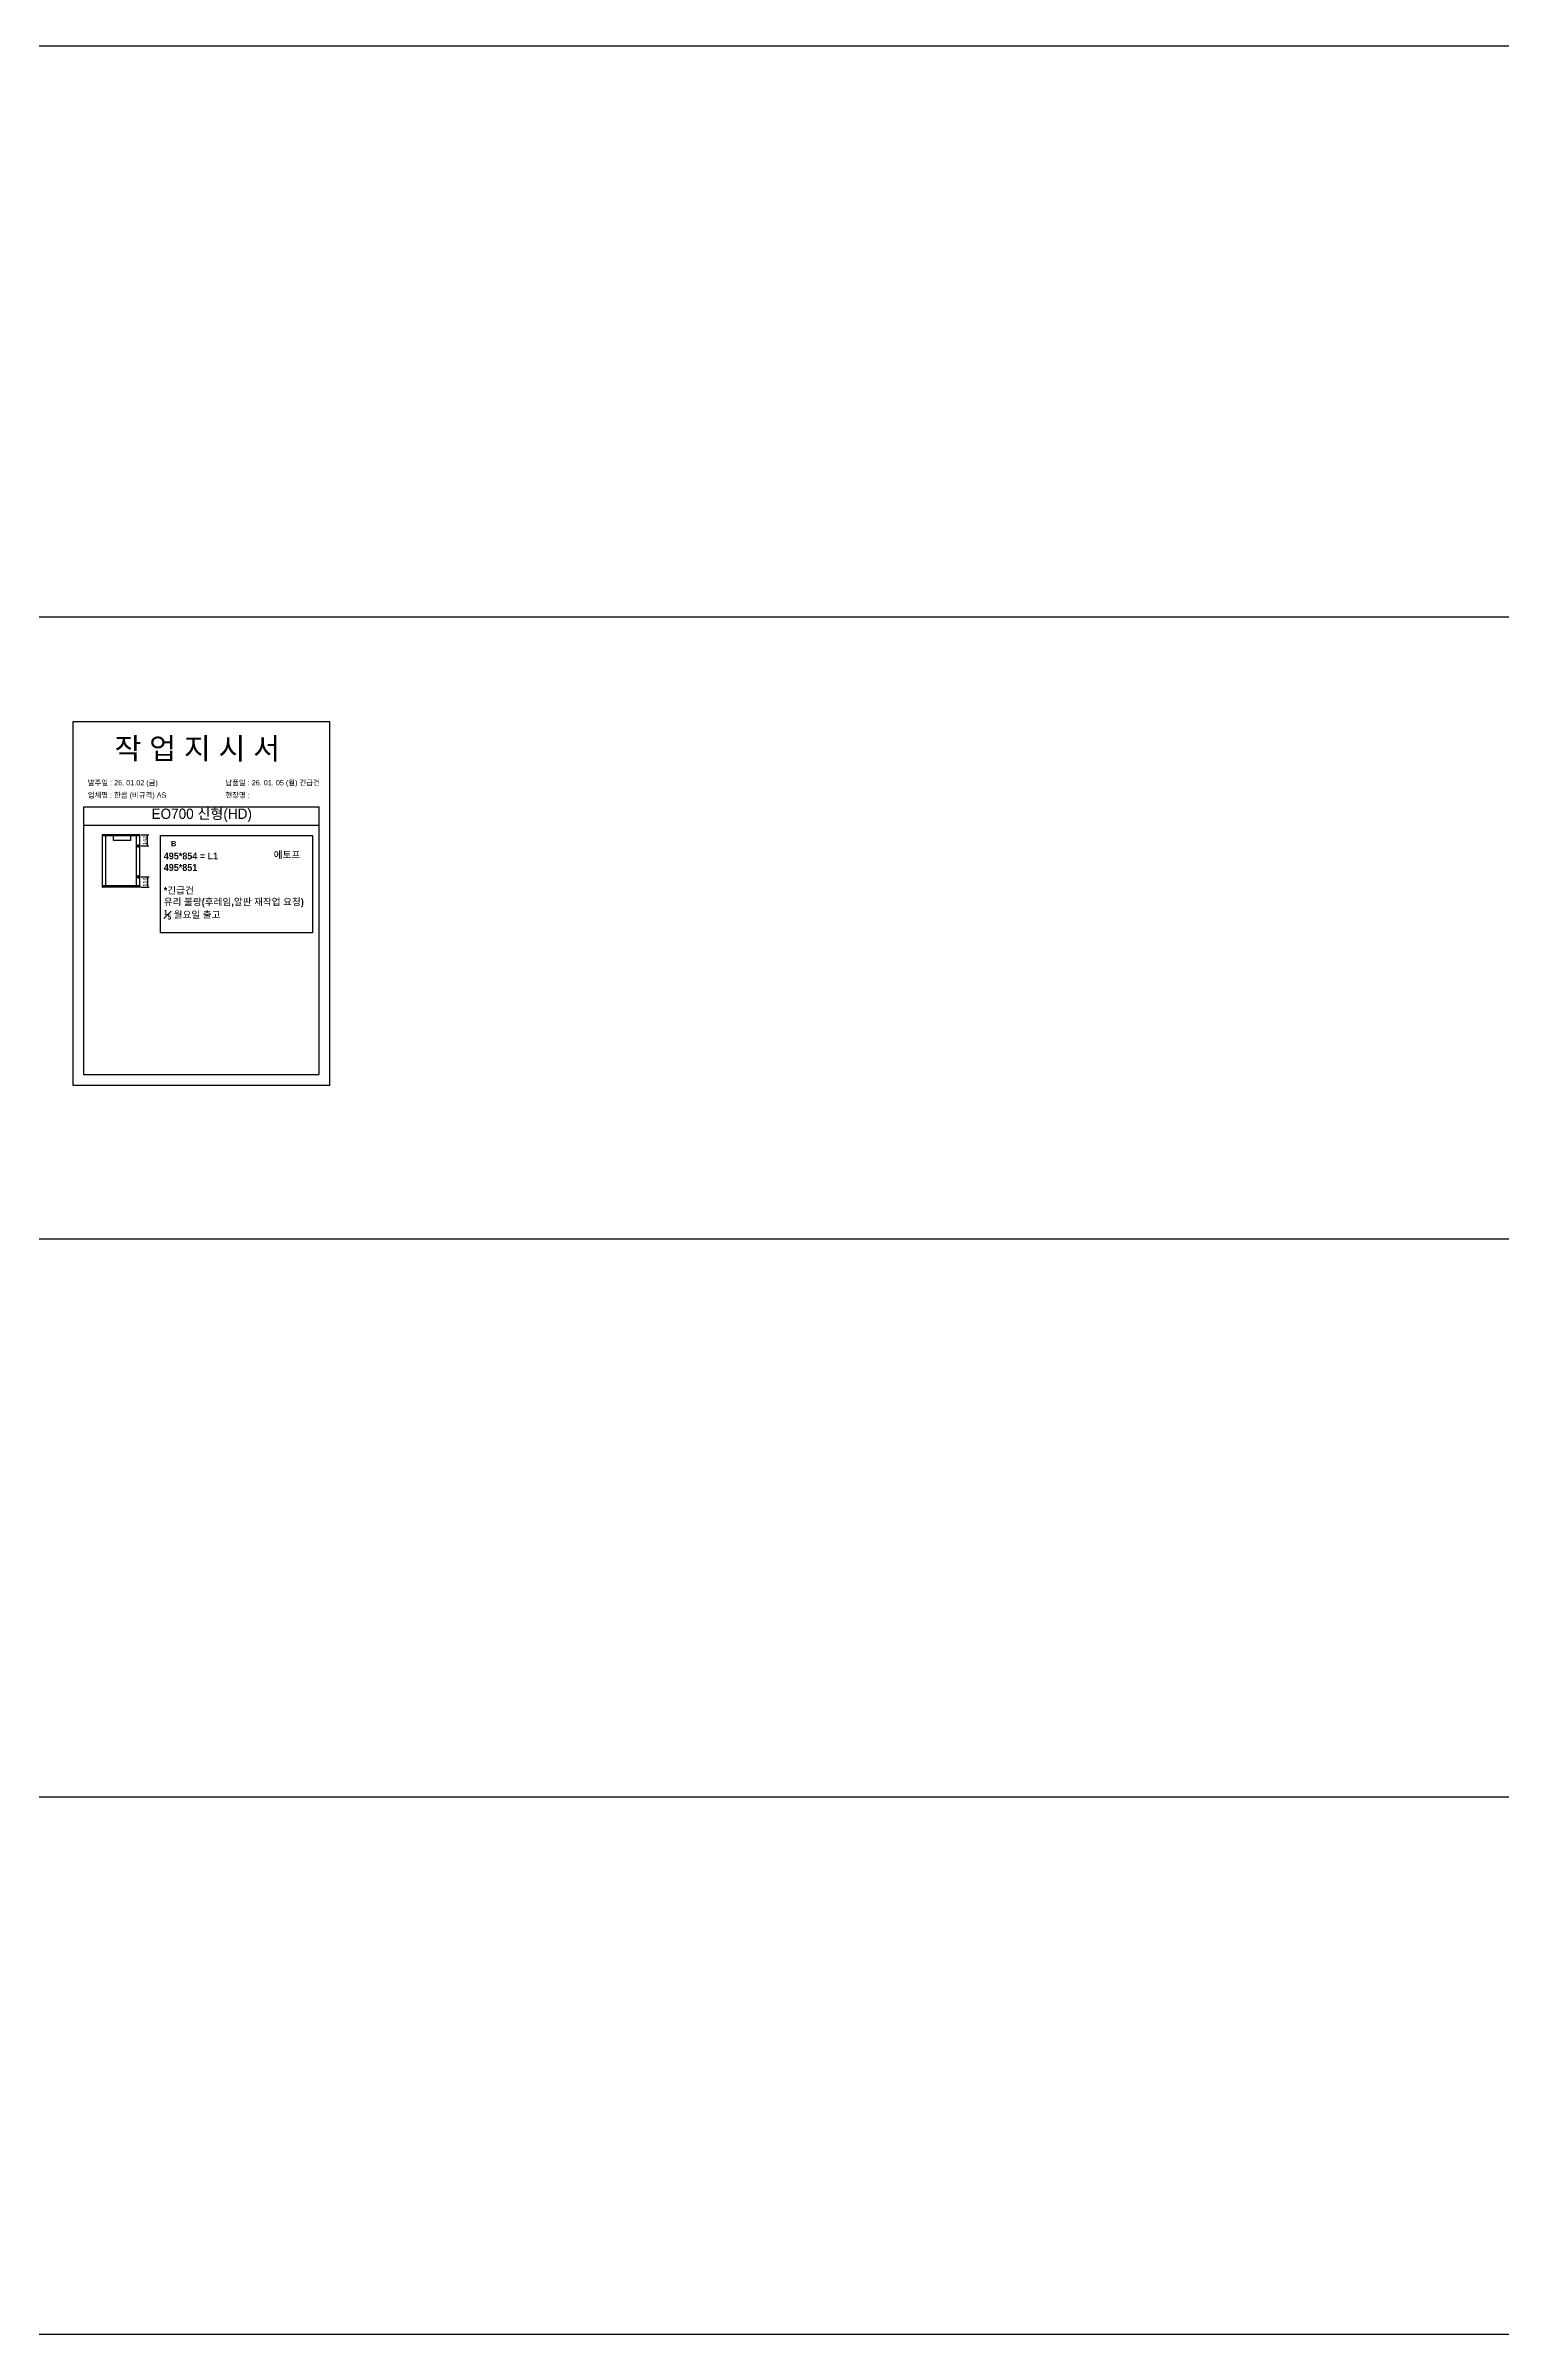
# Model space of a CAD drawing. Header units: millimetres. Extents: x -44117 to 256353, y -2095463 to 65325.
# Drawn here: x 117555 to 127083, y -611177 to -596208 of the extents above; entities that cross this region are included whole.
import ezdxf

# ---------------------------------------------------------------- set-up
doc = ezdxf.new("R2010")
doc.units = ezdxf.units.MM
doc.header["$LTSCALE"] = 10
doc.layers.add('Layer1', color=7, linetype='Continuous', lineweight=70)
doc.styles.add('MtX_Gulim', font='')
doc.styles.get('MtX_Gulim').set_extended_font_data('Gulim', bold=True)
doc.dimstyles.new('ISO-25', dxfattribs={"dimtxt": 2.5, "dimasz": 2.5, "dimexe": 1, "dimexo": 1, "dimtad": 1, "dimtxsty": 'Standard', "dimblk": 'ARCHTICK', "dimcen": 2.5, "dimadec": 0, "dimazin": 0, "dimtfac": 1, "dimtmove": 0, "dimatfit": 3, "dimfxl": 0, "dimarcsym": 0})

# ---------------------------------------------------------------- blocks, each defined once
blk = doc.blocks.new('_ArchTick')
at = {"color": 0, "linetype": 'ByBlock', "const_width": 0.15}
blk.add_lwpolyline([(-0.5, -0.5), (0.5, 0.5)], dxfattribs=at)
blk = doc.blocks.new('*D4366')
at = {"color": 0, "lineweight": -2}
for p, q in [((118176, -601369), (118230, -601369)), ((118220, -601442), (118220, -601369)), ((118176, -601442), (118230, -601442))]:
    blk.add_line(p, q, dxfattribs=at)
at = {"layer": 'Defpoints', "color": 0}
for p in [(118161, -601369), (118220, -601369), (118161, -601442)]:
    blk.add_point(p, dxfattribs=at)
at = {"color": 0, "lineweight": -2, "xscale": 10, "yscale": 10, "zscale": 10}
for p, rotation in [((118220, -601369), 90), ((118220, -601442), 270)]:
    blk.add_blockref('_ArchTick', p, dxfattribs=dict(at, rotation=rotation))
at = {"color": 0, "insert": (118202, -601406), "char_height": 25, "attachment_point": 5, "rotation": 90}
blk.add_mtext('142', dxfattribs=at)
blk = doc.blocks.new('*D4367')
at = {"color": 0, "lineweight": -2}
for p, q in [((118176, -601644), (118231, -601644)), ((118176, -601711), (118231, -601711)), ((118221, -601644), (118221, -601711))]:
    blk.add_line(p, q, dxfattribs=at)
at = {"layer": 'Defpoints', "color": 0}
for p in [(118161, -601644), (118161, -601711), (118221, -601711)]:
    blk.add_point(p, dxfattribs=at)
at = {"color": 0, "lineweight": -2, "xscale": 10, "yscale": 10, "zscale": 10}
for p, rotation in [((118221, -601644), 90), ((118221, -601711), 270)]:
    blk.add_blockref('_ArchTick', p, dxfattribs=dict(at, rotation=rotation))
at = {"color": 0, "insert": (118203, -601678), "char_height": 25, "attachment_point": 5, "rotation": 90}
blk.add_mtext('110', dxfattribs=at)

msp = doc.modelspace()

# ---------------------------------------------------------------- linework, layer by layer
at = {"color": 1}
for p, q in [((104015.69829, -596208.40571), (196284.84516, -596208.40571)), ((104015.69829, -596208.40571), (196284.84516, -596208.40571)), ((104015.69829, -604012.5211), (196284.84516, -604012.5211)), ((104015.69829, -604012.5211), (196284.84516, -604012.5211)), ((104015.69829, -607662.17178), (196284.84516, -607662.17178)), ((104015.69829, -607662.17178), (196284.84516, -607662.17178)), ((104015.69829, -611176.52888), (196284.84516, -611176.52888)), ((104015.69829, -611176.52888), (196284.84516, -611176.52888))]:
    msp.add_line(p, q, dxfattribs=at)
at = {"color": 2}
msp.add_line((104015.69829, -599943.23236), (196284.84516, -599943.23236), dxfattribs=at)
msp.add_line((104015.69829, -599943.23236), (196284.84516, -599943.23236), dxfattribs=at)
for p, q in [((117802.47504, -601185.88466), (119342.47504, -601185.88466)), ((117802.47504, -601307.13112), (119342.47504, -601307.13112)), ((117924.97848, -601369.01878), (117924.97848, -601710.90567)), ((118171.47912, -601369.46151), (117924.97848, -601369.46151)), ((118171.47912, -601376.15167), (117924.97848, -601376.15167)), ((118171.23316, -601368.77282), (117925.22444, -601368.77282)), ((117946.86908, -601375.65975), (117946.86908, -601703.77278)), ((118149.34256, -601703.77278), (118149.34256, -601376.15167)), ((118170.24931, -601376.15167), (118170.24931, -601368.77282)), ((118171.47912, -601710.90567), (118171.47912, -601369.01878)), ((118171.47912, -601703.77278), (117924.97848, -601703.77278)), ((118171.47912, -601710.46295), (117924.97848, -601710.46295)), ((118171.23316, -601711.15164), (117925.22444, -601711.15164)), ((117926.20829, -601711.15164), (117926.20829, -601703.77278)), ((118170.24931, -601703.77278), (118170.24931, -601711.15164))]:
    msp.add_line(p, q)
msp.add_lwpolyline([(117732.47504, -603006.71494), (119412.47504, -603006.71494), (119412.47504, -600630.71494), (117732.47504, -600630.71494)], close=True)
for points in [[(117802.47504, -601185.88466), (117802.47504, -602936.71494), (119342.47504, -602936.71494), (119342.47504, -601185.88466)], [(118108.4635, -601368.77282), (118108.4635, -601406.34899), (117998.79233, -601406.34899), (117998.79233, -601368.77282)]]:
    msp.add_lwpolyline(points)
at = {"color": 1}
msp.add_lwpolyline([(118305.51165, -601374.06891), (119299.62828, -601374.06891), (119299.62828, -602011.32757), (118305.51165, -602011.32757)], close=True, dxfattribs=at)
for centre, start, end in [((118171.23316, -601369.01878), 0, 90), ((117925.22444, -601710.90568), 180, 270), ((118171.23316, -601710.90568), 270, 0)]:
    msp.add_arc(centre, 0.24596, start, end)
at = {"layer": 'Layer1'}
for p, q in [((118160.84114, -601433.3241), (118160.84114, -601451.4545)), ((118160.84114, -601653.33246), (118160.84114, -601635.20206))]:
    msp.add_line(p, q, dxfattribs=at)
for points in [[(118169.90634, -601442.3893), (118151.77594, -601442.3893)], [(118169.90634, -601644.26726), (118151.77594, -601644.26726)]]:
    msp.add_lwpolyline(points, close=True, dxfattribs=at)
for centre in [(118160.84114, -601442.3893), (118160.84114, -601644.26726)]:
    msp.add_circle(centre, 6.04347, dxfattribs=at)

# ---------------------------------------------------------------- texts
at = {"linetype": 'Continuous', "style": 'MtX_Gulim'}
msp.add_text('B', height=35.04934, dxfattribs=at).set_placement((118374.07464, -601444.64611))
at = {"attachment_point": 1}
for s, width, gutter_width, heights, insert, char_height in [('{\\fGulim|b0|i0|c129|p50;작 업 지 시 서}', 3307.3198183, 12.5, [-155.84554], (118005.28164, -600734.87745), 140), ('{\\fGulim|b0|i0|c129|p50;업체명 : 한샘 (비규격) AS}', 3307.3198183, 12.5, [36.11279], (117830.07229, -601092.25405), 34.3), ('\\pt11;{\\fGulim|b0|i0|c129|p50;발주일 : 26. 01.02 (금)}', 3307.3198183, 12.5, [34.50412], (117830.07229, -601011.59787), 34.3), ('{\\fGulim|b0|i0|c129|p50;현장명 : }', 3307.3198183, 12.5, [-38.2735], (118730.05027, -601092.25405), 34.3), ('{\\fGulim|b0|i0|c129|p50;납품일 : 26. 01. 05 (월) \\C1;긴급건\\C256; }', 3307.3198183, 12.5, [35.09023], (118730.05027, -601011.59787), 34.3), ('{\\fGulim|b0|i0|c129|p50;EO700 신형(HD)}', 1597.0710432, 6.03612, [-85.06834], (118247.35254, -601197.89153), 67.6045736), ('{\\f굴림|b1|i0|c129|p50;495*854 = L1\\P\\C1;495*851\\P^J*긴급건^J유리 불량(후레임,알판 재작업 요청)\\P\\A1;{\\H0.7x;\\S1#5;} 월요일 출고}', 13607.1496112, 175, [-448.70238], (118327.09102, -601485.3816), 45), ('{\\f굴림|b1|i0|c129|p50;에토프}', 13607.1496112, 175, [-50.05952], (119046.1793, -601477.72958), 45)]:
    msp.add_mtext_dynamic_manual_height_columns(s, width=width, gutter_width=gutter_width, heights=heights, dxfattribs=dict(at, insert=insert, char_height=char_height))

# ---------------------------------------------------------------- dimensions: what is measured, and where the dimension line sits
for base, p1, p2, text, picture, middle in [((118220.45491, -601368.77282), (118160.84114, -601442.3893), (118160.84114, -601368.77282), '142', '*D4366', (118201.70491, -601405.58106)), ((118221.40839, -601711.15164), (118160.84114, -601644.26726), (118160.84114, -601711.15164), '110', '*D4367', (118202.65839, -601677.70945))]:
    dim = msp.add_linear_dim(base=base, p1=p1, p2=p2, angle=90, text=text, dimstyle='ISO-25', override={"dimscale": 10, "dimasz": 1, "dimexo": 1.5, "dimtxsty": 'Standard'})
    dim.commit()
    dim.dimension.update_dxf_attribs({"geometry": picture, "text_midpoint": middle})

doc.saveas('drawing.dxf')
